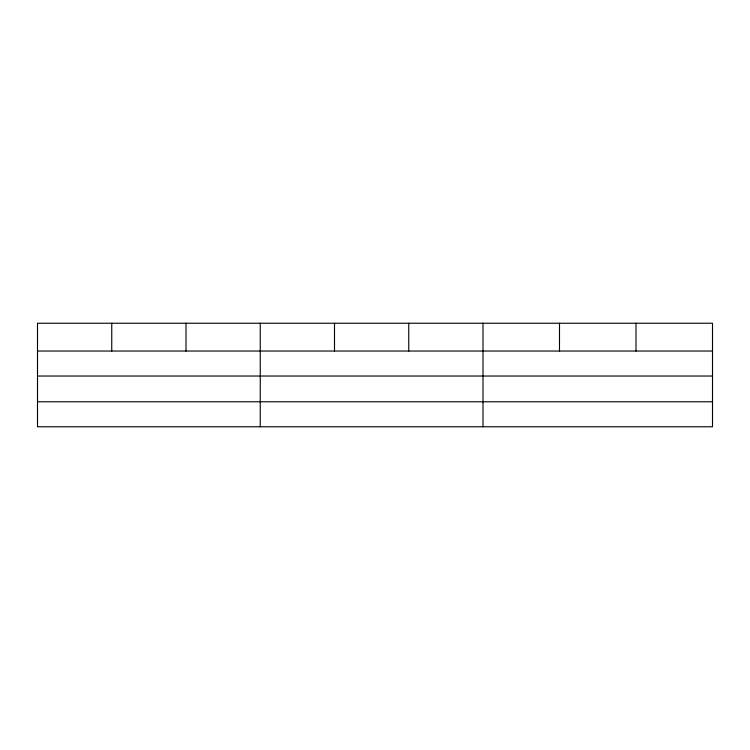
<?xml version="1.0" encoding="UTF-8"?>
<svg xmlns="http://www.w3.org/2000/svg" width="750" height="750" viewBox="0 0 750 750"><rect width="100%" height="100%" fill="white"/><g stroke="black" fill="none" stroke-linecap="round" stroke-linejoin="round"><path stroke-width="1.12" d="M712.5 376.031L712.5 323.241L37.5 323.241L37.5 426.759L712.5 426.759L712.5 376.031L37.5 376.031M37.5 351.038L712.5 351.038M37.5 401.775L712.5 401.775M636 323.241L636 351.038M559.5 323.241L559.5 351.038M483 323.241L483 426.759M408.75 323.241L408.75 351.038M334.5 323.241L334.5 351.038M260.25 323.241L260.25 426.759M186 323.241L186 351.038M111.75 323.241L111.75 351.038"/></g></svg>
